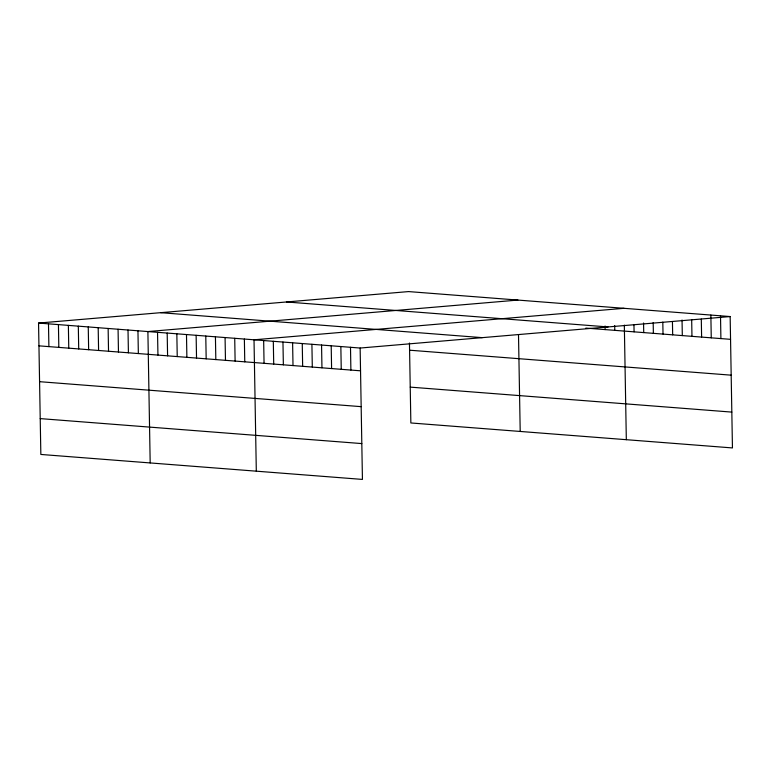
<?xml version="1.0" encoding="UTF-8"?>
<svg xmlns="http://www.w3.org/2000/svg" width="771" height="771" viewBox="0 0 771 771"><rect width="100%" height="100%" fill="white"/><g stroke="black" fill="none" stroke-linecap="round" stroke-linejoin="round"><path stroke-width="1.16" d="M38.55 323.068L360.144 348.039L362.437 479.417L40.844 454.447L38.55 323.068L408.563 291.583L730.156 316.553L732.45 447.932L410.856 422.961L409.459 343.028M517.91 300.073L147.887 331.559L150.181 462.937M624.028 308.313L254.016 339.799L256.309 471.177M360.144 348.039L730.156 316.553M286.455 301.972L608.049 326.943M585.835 328.099L730.551 339.336M160.657 312.679L482.251 337.65M409.584 350.198L731.178 375.169M38.945 345.842L360.539 370.812M410.23 387.119L731.824 412.1M39.572 381.684L361.165 406.654M40.217 418.605L361.811 443.585M720.509 315.802L720.904 338.585M710.862 315.06L711.257 337.833M701.302 319.098L701.61 337.081M691.674 319.551L691.963 336.339M682.046 320.004L682.316 335.587M672.437 321.652L672.669 334.836M662.809 322.095L663.021 334.084M653.182 322.548L653.374 333.342M643.554 323.001L643.727 332.59M633.955 324.649L634.08 331.838M624.327 325.102L626.322 439.692M614.699 325.545L614.786 330.345M605.071 325.998L605.129 329.593M518.507 334.797L520.203 431.452M350.497 347.287L350.892 370.07M340.849 346.536L341.245 369.319M331.202 345.793L331.597 368.567M321.555 345.042L321.95 367.825M311.908 344.29L312.303 367.073M302.251 343.538L302.656 366.321M292.604 342.796L293.009 365.57M282.957 342.045L283.362 364.828M273.31 341.293L273.715 364.076M263.663 340.551L264.058 363.324M244.368 339.047L244.764 361.83M234.721 338.296L235.116 361.079M225.074 337.553L225.469 360.327M215.427 336.802L215.822 359.575M205.78 336.05L206.175 358.833M196.133 335.298L196.528 358.081M186.486 334.556L186.881 357.33M176.838 333.804L177.234 356.578M167.191 333.053L167.586 355.836M157.535 332.301L157.939 355.084M137.951 330.788L138.346 353.561M128.015 330.007L128.41 352.79M118.069 329.236L118.464 352.019M108.133 328.465L108.528 351.248M98.187 327.694L98.592 350.477M88.251 326.923L88.646 349.706M78.314 326.152L78.709 348.935M68.368 325.381L68.764 348.155M58.432 324.61L58.827 347.384M48.486 323.839L48.891 346.613"/></g></svg>
